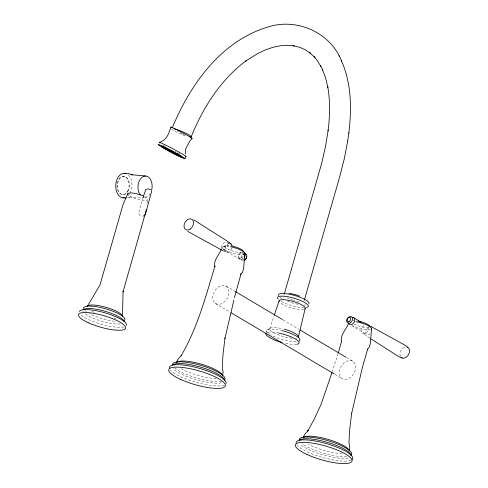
<?xml version="1.0" encoding="UTF-8"?>
<svg xmlns="http://www.w3.org/2000/svg" width="488" height="488" viewBox="0 0 488 488"><rect width="100%" height="100%" fill="white"/><g stroke="black" fill="none" stroke-linecap="round" stroke-linejoin="round"><path stroke-width="0.37" stroke-dasharray="2.44 1.83" d="M147.315 203.27L147.827 199.696M143.173 197.353L138.812 212.548L138.769 213.75L139.721 215.171L142.124 216.074M266.167 332.639L266.796 330.443M338.099 353.55L332.31 371.527M269.754 328.674L274.079 315.785M221.613 248.416L222.296 247.087M267.461 329.784L270.328 328.101M222.992 246.519L225.291 245.751M127.453 197.921L130.747 197.073L129.582 197.115L144.332 197.426M123.22 176.333L123.61 176.351M122.939 194.627L123.33 194.645M223.992 251.204L226.444 252.18M242.682 252.68L244.708 253.522M228.884 243.652L226.981 242.524A3.922 2.788 -59.3 0 0 222.784 243.969A3.922 2.788 -59.3 0 0 222.382 248.795M239.895 259.311L222.79 249.161A3.922 2.788 -59.3 0 0 226.987 247.715A3.922 2.788 -59.3 0 0 227.396 242.896M352 325.85L366.567 334.493M226.292 286.206L234.783 291.244M283.101 319.921L298.772 329.223M346.443 357.515L352.97 361.388A10.205 7.253 -59.3 0 1 350.018 377.828A10.205 7.253 -59.3 0 1 339.581 370.825A10.205 7.253 -59.3 0 1 352.97 361.388M215.397 303.451L229.763 311.978M334.89 374.375L342.076 378.639M369.684 338.062L362.663 333.09M239.047 257.896L241.932 260.214M242.188 252.339A9.681 2.361 16 0 1 227.133 248.782A9.681 2.361 16 0 1 230.214 245.714M224.224 385.111A29.439 7.174 16 0 1 196.603 382.452A29.439 7.174 16 0 1 170.55 370.13M221.345 382.848A27.212 6.631 16 0 1 195.536 379.469A27.212 6.631 16 0 1 173.167 368.568M221.265 381.25A27.212 6.631 16 0 1 197.17 378.096A27.212 6.631 16 0 1 174.838 368.025M216.172 378.426A24.071 5.862 16 0 1 181.322 368.696M244.165 254.346A11.773 2.867 16 0 1 225.755 250.484A11.773 2.867 16 0 1 228.982 246.477M368.861 327.521A9.681 2.361 16 0 1 354.239 324.197M353.135 320.689A9.681 2.361 16 0 1 353.916 320.653M350.902 460.294A29.439 7.174 16 0 1 323.276 457.64A29.439 7.174 16 0 1 297.229 445.312M348.023 458.037A27.212 6.631 16 0 1 322.214 454.657A27.212 6.631 16 0 1 299.846 443.757M346.675 456.597A27.212 6.631 16 0 1 301.999 443.61M342.131 453.608A24.071 5.862 16 0 1 307.995 443.879M370.215 329.717A11.773 2.867 16 0 1 352.428 325.673M299.144 301.425A10.468 2.55 16 0 1 293.575 300.279M293.044 300.126A10.468 2.55 16 0 1 287.359 297.93M284.046 295.209A10.468 2.55 16 0 1 284.382 294.478M303.987 299.882A10.468 2.55 16 0 1 304.146 300.754M185.275 135.749A10.468 1.391 22.9 0 1 171.874 128.71M231.904 248.111A4.709 3.349 -59.3 0 1 227.347 252.308A4.709 3.349 -59.3 0 1 224.706 248.288A4.709 3.349 -59.3 0 1 228.915 243.567M368.818 326.838A4.709 3.349 -59.3 0 1 366.098 332.871A4.709 3.349 -59.3 0 1 361.541 331.382A4.709 3.349 -59.3 0 1 364.268 325.35M400.441 356.392A6.021 4.276 -59.3 0 1 400.916 350.732A6.021 4.276 -59.3 0 1 405.461 347.053M184.482 134.993A12.035 0.567 28 0 1 182.847 134.145M182.292 133.858A12.035 0.567 28 0 1 179.517 132.376M178.974 132.083A12.035 0.567 28 0 1 177.906 131.498M179.602 153.866A15.177 0.714 28 0 1 176.394 152.256M175.887 151.994A15.177 0.714 28 0 1 174.85 151.457M165.578 146.437A15.177 0.714 28 0 1 164.425 145.778M163.883 145.467A15.177 0.714 28 0 1 162.87 144.869M150.341 193.48A10.73 7.082 -86.8 0 1 143.24 197.207M128.277 174.887A12.298 8.119 -86.8 0 1 129.924 193.266M129.631 193.754A12.298 8.119 -86.8 0 1 127.954 195.834M144.564 196.579A10.468 2.55 16 0 1 143.496 200.44A10.468 2.55 16 0 1 128.381 195.139M123.94 326.923A24.528 5.978 16 0 1 101.62 324.3A24.528 5.978 16 0 1 80.813 314.736M120.231 323.934A21.454 5.228 16 0 1 100.79 320.903A21.454 5.228 16 0 1 84.211 313.009M83.296 311.948A21.454 5.228 16 0 1 82.875 310.99M114.534 321.287A21.454 5.228 16 0 1 89.206 313.516M86.303 311.71A21.454 5.228 16 0 1 84.912 310.569M115.937 318.2A18.318 4.459 16 0 1 114.247 318.066M94.086 312.399A18.318 4.459 16 0 1 91.72 311.191M242.396 252.589A3.142 2.233 -59.3 0 1 241.639 257.53A3.142 2.233 -59.3 0 1 238.229 255.871A3.142 2.233 -59.3 0 1 242.005 252.394M243.421 259.579A2.355 1.671 -59.3 0 1 243.286 256.657M243.561 256.285A2.355 1.671 -59.3 0 1 243.878 255.968M243.463 260.5A3.666 2.605 -59.3 0 1 240.974 257.963A3.666 2.605 -59.3 0 1 243.744 253.906M243.329 258.701A3.922 2.788 -59.3 0 1 238.894 257.572A3.922 2.788 -59.3 0 1 242.444 252.369M370.002 333.884A3.922 2.788 -59.3 0 1 365.573 332.755A3.922 2.788 -59.3 0 1 369.117 327.558M296.564 344.388A17.269 4.209 16 0 1 283.998 343.027M267.894 332.261A17.269 4.209 16 0 1 279.069 333.084M296.118 341.576A17.269 4.209 16 0 1 270.395 334.615M269.742 334.213A17.269 4.209 16 0 1 268.607 333.42M268.132 333.036A17.269 4.209 16 0 1 281.204 330.443M296.661 338.099A14.914 3.636 16 0 1 295.655 338.245M291.928 338.178A14.914 3.636 16 0 1 270.474 330.504A14.914 3.636 16 0 1 282.753 328.808M303.67 309.349A13.609 3.312 16 0 1 290.769 307.66A13.609 3.312 16 0 1 279.581 302.206M304.067 307.702A15.964 3.886 16 0 1 280.96 301.249M305.506 305A15.964 3.886 16 0 1 304.115 305.012M298.04 304.28A15.964 3.886 16 0 1 286.334 300.809M281.728 298.565A15.964 3.886 16 0 1 280.075 297.46M127.935 191.357A9.156 6.045 -86.8 0 0 124.794 176.485A9.156 6.045 -86.8 0 0 117.693 188.655A9.156 6.045 -86.8 0 0 127.935 191.357M127.539 191.339A9.156 6.045 -86.8 0 0 124.397 176.461A9.156 6.045 -86.8 0 0 117.297 188.636A9.156 6.045 -86.8 0 0 127.539 191.339M223.339 302.639A10.205 7.253 -59.3 0 0 226.292 286.206A10.205 7.253 -59.3 0 0 212.902 295.643A10.205 7.253 -59.3 0 0 223.339 302.639"/><path stroke-width="0.73" d="M151.683 191.198L145.412 214.11L144.686 215.458L143.106 216.129M185.281 154.141L185.519 149.23L189.966 140.855L192.132 138.452M244.921 253.4L243.561 268.742L242.579 272.158L240.724 274.177L241.017 273.811L234.423 297.765M371.594 328.589L370.233 343.924L369.257 347.34L367.403 349.359L367.696 348.993L362.31 367.781L351.622 413.58L351.708 413.074L349.683 429.586L348.957 442.512L349.78 447.191L349.237 450.979M348.792 133.364L348.877 132.767C351.781 108.537 351.525 82.814 341.179 60.244M304.567 299.29L339.41 177.76L344.223 159.07L347.688 141.062M146.388 209.694L123.031 291.867L123.08 291.403L122.482 316.12A18.318 4.459 16 0 0 106.726 307.519A18.318 4.459 16 0 0 87.816 305.842M222.559 375.797L223.107 372.002L222.278 367.33L223.004 354.404L225.029 337.885L224.95 338.391L233.911 299.98M347.608 141.624L348.877 132.767M305.195 308.477L298.333 337.147A14.914 3.636 16 0 0 284.162 329.168M170.879 127.154C169.196 133.322 166.158 140.855 159.24 142.368M143.381 196.627L145.76 189.49L148.328 188.874L150.731 189.777M284.51 293.343L321.805 162.815L325.655 145.802L328.18 130.125L328.095 130.723C329.882 116.04 330.321 101.059 327.692 86.449L327.869 87.328L325.514 77.623L322.312 69.143L322.769 70.071L320.421 65.355L320.89 66.307L316.608 59.658L314.223 56.767L314.943 57.633L309.74 52.716L310.661 53.405L304.921 49.599L299.742 47.342L293.087 45.683L294.179 45.902L287.115 45.305L280.759 45.732L273.079 47.275L266.033 49.642L257.969 53.375L245.793 61.012L246.269 60.652C220.606 79.672 203.051 107.659 191.137 136.896M338.306 352.824L341.618 341.264L341.551 341.698C339.77 334.811 346.864 329.101 348.627 322.94M274.317 315.065L279.124 300.748M332.066 372.24L321.037 404.509L313.985 419.625L307.727 431.002L308.19 430.428L304.53 434.558L303.243 437.48M172.447 127.35C190.405 84.186 221.442 40.669 268.327 26.913C297.082 17.678 330.681 32.69 341.643 61.171M127.771 193.754L123.122 204.283L99.967 285.029L87.303 306.421M176.564 362.297L177.858 359.369L181.512 355.246L181.054 355.819C197.402 328.101 205.722 296.667 214.946 266.082L214.873 266.509C213.122 260.128 219.557 254.766 221.271 249.087M184.94 158.691A15.177 0.714 28 0 0 165.194 147.498A15.177 0.714 28 0 0 164.48 148.517A15.177 0.714 28 0 0 184.94 158.691L186.044 156.611M124.69 173.252L129.088 173.685L132.242 174.899L131.095 174.667L145.778 176.022M123.037 197.792L126.178 197.969M288.994 293.245L295.46 294.654L299.687 296.137M402.307 358.058L398.897 356.722L370.953 338.873M193.834 219.899L228.317 241.798L230.885 243.933M223.382 250.96L187.666 231.355M370.825 326.38L405.882 345.669L407.98 347.523M353.66 317.712L361.26 322.22M235.436 291.629L282.448 319.536M300.077 329.998L345.791 357.125M231.068 312.753L334.237 373.985M338.904 55.675L339.38 56.632M231.361 245.909A9.681 2.361 16 0 1 243.213 251.064M243.323 251.411A9.681 2.361 16 0 1 243.274 251.716M169.403 367.903A29.439 7.174 16 0 1 198.921 368.208A29.439 7.174 16 0 1 225.968 383.69M172.837 364.92A27.212 6.631 16 0 1 201.105 367.287A27.212 6.631 16 0 1 224.535 380.243M172.599 364.804A27.212 6.631 16 0 1 199.885 365.085A27.212 6.631 16 0 1 224.883 379.402M176.827 362.236A24.071 5.862 16 0 1 200.318 363.895A24.071 5.862 16 0 1 222.29 374.93M230.373 246.714A11.773 2.867 16 0 1 244.86 253.772M358.04 321.098A9.681 2.361 16 0 1 370.002 326.594M296.082 443.086A29.439 7.174 16 0 1 327.448 443.921A29.439 7.174 16 0 1 352.007 459.665M299.51 440.103A27.212 6.631 16 0 1 327.784 442.47A27.212 6.631 16 0 1 351.214 455.432M299.272 439.987A27.212 6.631 16 0 1 328.272 440.762A27.212 6.631 16 0 1 350.976 455.316M303.499 437.419A24.071 5.862 16 0 1 326.997 439.078A24.071 5.862 16 0 1 348.963 450.113M355.654 321.659A11.773 2.867 16 0 1 367.525 325.282A11.773 2.867 16 0 1 371.283 329.278M174.106 128.771A10.468 1.391 22.9 0 1 187.111 133.895A10.468 1.391 22.9 0 1 189.783 137.006M229.628 243.518A4.709 3.349 -59.3 0 1 232.007 245.635M407.224 347.151A6.021 4.276 -59.3 0 1 408.621 354.477A6.021 4.276 -59.3 0 1 401.551 357.692M171.294 127.575A12.035 0.567 28 0 1 182.658 132.779A12.035 0.567 28 0 1 190.826 138.049M159.771 142.899A15.177 0.714 28 0 1 171.996 148.346A15.177 0.714 28 0 1 185.812 156.618M140.318 195.047A10.73 7.082 -86.8 0 1 139.3 180.877A10.73 7.082 -86.8 0 1 148.584 177.181A10.73 7.082 -86.8 0 1 151.548 190.576M124.312 197.744A12.298 8.119 -86.8 0 1 115.772 184.867A12.298 8.119 -86.8 0 1 125.947 173.508M127.929 194.62A10.468 2.55 16 0 1 132.102 193.01A10.468 2.55 16 0 1 143.307 195.987M79.392 311.484A24.528 5.978 16 0 1 105.408 312.96A24.528 5.978 16 0 1 126.398 325.423M83.564 309.483A21.454 5.228 16 0 1 105.719 311.454A21.454 5.228 16 0 1 124.172 321.525M83.576 308.55A21.454 5.228 16 0 1 106.421 309.014A21.454 5.228 16 0 1 124.184 320.585M246.55 256.841A2.355 1.671 -59.3 0 1 244.775 259.659M244.866 253.705A3.666 2.605 -59.3 0 1 246.775 256.609A3.666 2.605 -59.3 0 1 244.037 260.336M244.085 252.674A3.922 2.788 -59.3 0 1 244.494 253.046M244.811 253.522A3.922 2.788 -59.3 0 1 244.305 257.548M352.019 317.407A3.922 2.788 -59.3 0 1 354.685 320.012A3.922 2.788 -59.3 0 1 351.921 324.386A3.922 2.788 -59.3 0 1 348.53 322.922M279.069 333.084A17.269 4.209 16 0 1 295.856 339.251A17.269 4.209 16 0 1 297.119 344.284M282.04 342.515A17.269 4.209 16 0 1 265.96 333.371M281.851 330.596A17.269 4.209 16 0 1 299.229 340.911M279.099 301.413A13.609 3.312 16 0 1 293.55 301.566A13.609 3.312 16 0 1 304.671 308.995M278.172 299.107A15.964 3.886 16 0 1 294.563 298.351A15.964 3.886 16 0 1 306.433 307.483M278.38 295.496A15.964 3.886 16 0 1 293.825 295.246A15.964 3.886 16 0 1 308.989 303.78M161.973 146.077A11.248 0.525 28 0 1 162.602 146.296M163.571 146.705A11.248 0.525 28 0 1 168.14 148.919M168.756 149.23A11.248 0.525 28 0 1 170.025 149.883M170.666 150.219A11.248 0.525 28 0 1 173.258 151.597M175.741 152.958A11.248 0.525 28 0 1 180.09 155.489M180.956 156.05A11.248 0.525 28 0 1 181.597 156.618M180.353 379.298A29.439 7.174 16 0 0 225.267 386.13A29.439 7.174 16 0 0 185.568 367.879A29.439 7.174 16 0 0 180.353 379.298M307.025 454.48A29.439 7.174 16 0 0 351.946 461.312A29.439 7.174 16 0 0 312.247 443.067A29.439 7.174 16 0 0 307.025 454.48M190.253 229.018A6.021 4.276 -59.3 0 0 191.998 219.332A6.021 4.276 -59.3 0 0 184.098 224.895A6.021 4.276 -59.3 0 0 190.253 229.018M88.133 322.653A24.528 5.978 16 0 0 125.562 328.345A24.528 5.978 16 0 0 92.476 313.137A24.528 5.978 16 0 0 88.133 322.653M349.445 321.232A2.355 1.671 -59.3 0 0 350.128 317.438A2.355 1.671 -59.3 0 0 347.035 319.616A2.355 1.671 -59.3 0 0 349.445 321.232M350.555 322.702A3.666 2.605 -59.3 0 0 351.616 316.803A3.666 2.605 -59.3 0 0 346.809 320.189A3.666 2.605 -59.3 0 0 350.555 322.702M166.201 149.548A11.248 0.531 28 0 0 181.347 157.081A11.248 0.531 28 0 0 166.695 148.773A11.248 0.531 28 0 0 166.201 149.548"/></g></svg>
